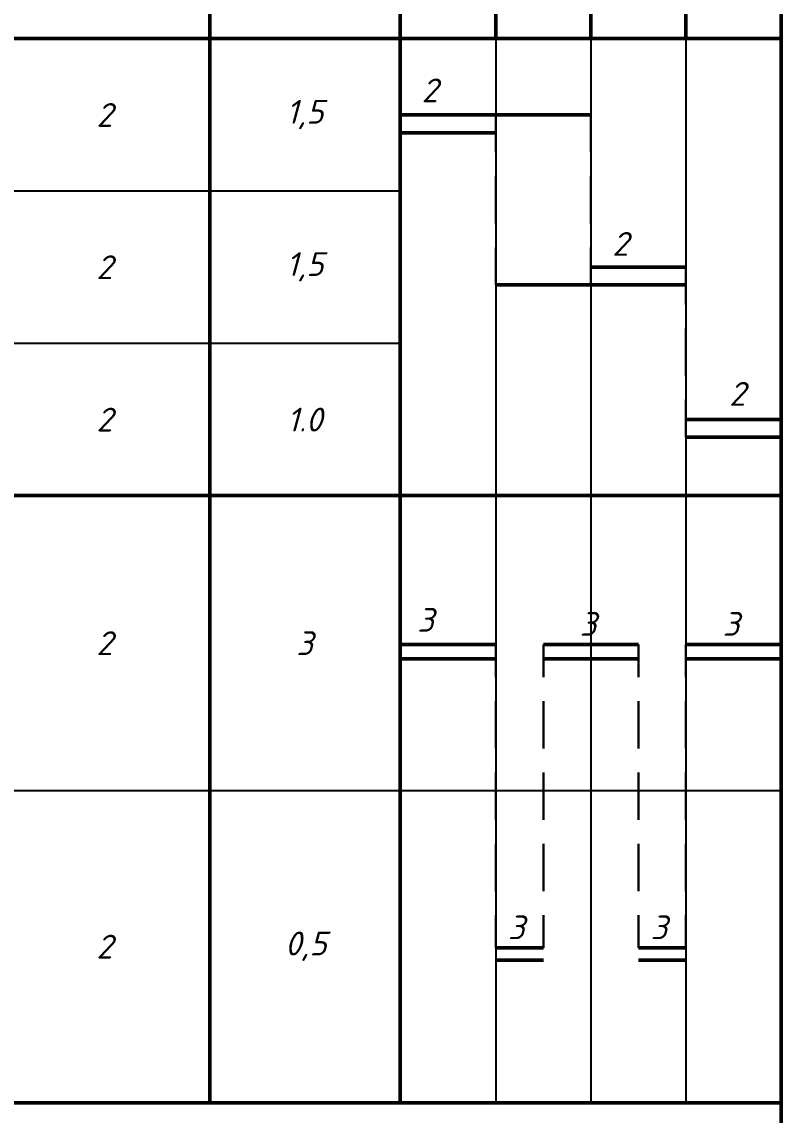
# Model space of a CAD drawing. Header units: millimetres. Extents: x 2279 to 5236, y 896 to 2828.
# Drawn here: x 5125.6 to 5205.4, y 1803.3 to 1918.2 of the extents above; entities that cross this region are included whole.
import ezdxf

# ---------------------------------------------------------------- set-up
doc = ezdxf.new("R2010")
doc.units = ezdxf.units.MM
for name, color, linetype in [('PDF _!!ОСНОВНАЯ', 7, 'Continuous'), ('PDF _!!ТОНКАЯ', 7, 'Continuous'), ('PDF _Текст', 7, 'Continuous')]:
    doc.layers.add(name, color=color, linetype=linetype)
doc.styles.add('PDF ISOCPEUR Italic', font='isocpeui.ttf')

msp = doc.modelspace()

# ---------------------------------------------------------------- linework, layer by layer
at = {"layer": 'PDF _!!ОСНОВНАЯ', "lineweight": 50}
msp.add_lwpolyline([(4389.37, 1395.39), (5205.37, 1395.39), (5205.37, 1979.36), (4389.37, 1979.36)], close=True, dxfattribs=at)
for points in [[(5165.37, 1908.45), (5185.39, 1908.45)], [(5165.37, 1906.54), (5175.4, 1906.54)], [(5185.39, 1892.45), (5195.38, 1892.45)], [(5175.4, 1890.58), (5195.38, 1890.58)], [(5195.38, 1876.44), (5205.37, 1876.44)], [(5195.38, 1874.58), (5205.37, 1874.58)], [(5165.37, 1852.78), (5175.4, 1852.78)], [(5180.4, 1852.78), (5190.39, 1852.78)], [(5195.38, 1852.78), (5205.37, 1852.78)], [(5165.37, 1851.3), (5175.4, 1851.3)], [(5180.4, 1851.3), (5190.39, 1851.3)], [(5195.38, 1851.3), (5205.37, 1851.3)], [(5175.4, 1820.94), (5180.4, 1820.94)], [(5190.39, 1820.94), (5195.38, 1820.94)], [(5175.4, 1819.63), (5180.4, 1819.63)], [(5190.39, 1819.63), (5195.38, 1819.63)]]:
    msp.add_lwpolyline(points, dxfattribs=at)
at = {"layer": 'PDF _!!ТОНКАЯ', "lineweight": 50}
for points in [[(5205.37, 1804.64), (4908.39, 1804.64), (4908.39, 1946.42), (5205.37, 1946.42), (5205.37, 1916.45), (4908.39, 1916.45)], [(5145.38, 1946.42), (5145.38, 1804.64)], [(5165.37, 1946.42), (5165.37, 1804.64)], [(5175.4, 1926.44), (5175.4, 1916.45)], [(5185.39, 1926.44), (5185.39, 1916.45)], [(5195.38, 1926.44), (5195.38, 1916.45)], [(4908.39, 1868.44), (5205.37, 1868.44)]]:
    msp.add_lwpolyline(points, dxfattribs=at)
at = {"layer": 'PDF _!!ТОНКАЯ', "lineweight": 25}
for points in [[(5175.4, 1916.45), (5175.4, 1804.64)], [(5185.39, 1916.45), (5185.39, 1804.64)], [(5195.38, 1916.45), (5195.38, 1804.64)], [(5205.37, 1916.45), (5205.37, 1804.64)], [(4908.39, 1900.45), (5165.37, 1900.45)], [(4908.39, 1884.44), (5165.37, 1884.44)], [(4908.39, 1868.44), (5165.37, 1868.44)], [(4908.39, 1837.45), (5205.37, 1837.45)]]:
    msp.add_lwpolyline(points, dxfattribs=at)
at = {"layer": 'PDF _!!ТОНКАЯ', "lineweight": 30}
for points in [[(5175.4, 1904.51), (5175.4, 1908.45)], [(5185.39, 1904.51), (5185.39, 1908.45)], [(5175.4, 1897.02), (5175.4, 1902.01)], [(5185.39, 1897.02), (5185.39, 1902.01)], [(5175.4, 1890.58), (5175.4, 1894.52)], [(5185.39, 1890.58), (5185.39, 1894.52)], [(5195.38, 1888.51), (5195.38, 1892.45)], [(5195.38, 1881.02), (5195.38, 1886.01)], [(5195.38, 1874.58), (5195.38, 1878.52)], [(5175.4, 1849.35), (5175.4, 1852.78)], [(5180.4, 1849.35), (5180.4, 1852.78)], [(5190.39, 1849.35), (5190.39, 1852.78)], [(5195.38, 1849.35), (5195.38, 1852.78)], [(5175.4, 1841.86), (5175.4, 1846.85)], [(5180.4, 1841.86), (5180.4, 1846.85)], [(5190.39, 1841.86), (5190.39, 1846.85)], [(5195.38, 1841.86), (5195.38, 1846.85)], [(5175.4, 1834.36), (5175.4, 1839.36)], [(5180.4, 1834.36), (5180.4, 1839.36)], [(5190.39, 1834.36), (5190.39, 1839.36)], [(5195.38, 1834.36), (5195.38, 1839.36)], [(5175.4, 1826.87), (5175.4, 1831.86)], [(5180.4, 1826.87), (5180.4, 1831.86)], [(5190.39, 1826.87), (5190.39, 1831.86)], [(5195.38, 1826.87), (5195.38, 1831.86)], [(5175.4, 1820.94), (5175.4, 1824.37)], [(5180.4, 1820.94), (5180.4, 1824.37)], [(5190.39, 1820.94), (5190.39, 1824.37)], [(5195.38, 1820.94), (5195.38, 1824.37)]]:
    msp.add_lwpolyline(points, dxfattribs=at)

# ---------------------------------------------------------------- texts
at = {"layer": 'PDF _Текст', "char_height": 2.5, "attachment_point": 7, "style": 'PDF ISOCPEUR Italic'}
for s, insert in [('2', (5167.61, 1909.76)), ('2', (5133.45, 1907.18)), ('1,5', (5153.39, 1906.93)), ('2', (5187.63, 1893.63)), ('2', (5133.45, 1891.18)), ('1,5', (5153.39, 1890.93)), ('2', (5199.91, 1877.88)), ('2', (5133.45, 1875.17)), ('1.0', (5153.47, 1875.17)), ('3', (5167.14, 1854.13)), ('3', (5184.21, 1853.71)), ('3', (5199.23, 1853.71)), ('2', (5133.45, 1851.68)), ('3', (5154.44, 1851.68)), ('3', (5176.67, 1821.83)), ('3', (5191.66, 1821.83)), ('2', (5133.45, 1819.8)), ('0,5', (5153.26, 1819.55))]:
    msp.add_mtext(s, dxfattribs=dict(at, insert=insert))

doc.saveas('drawing.dxf')
